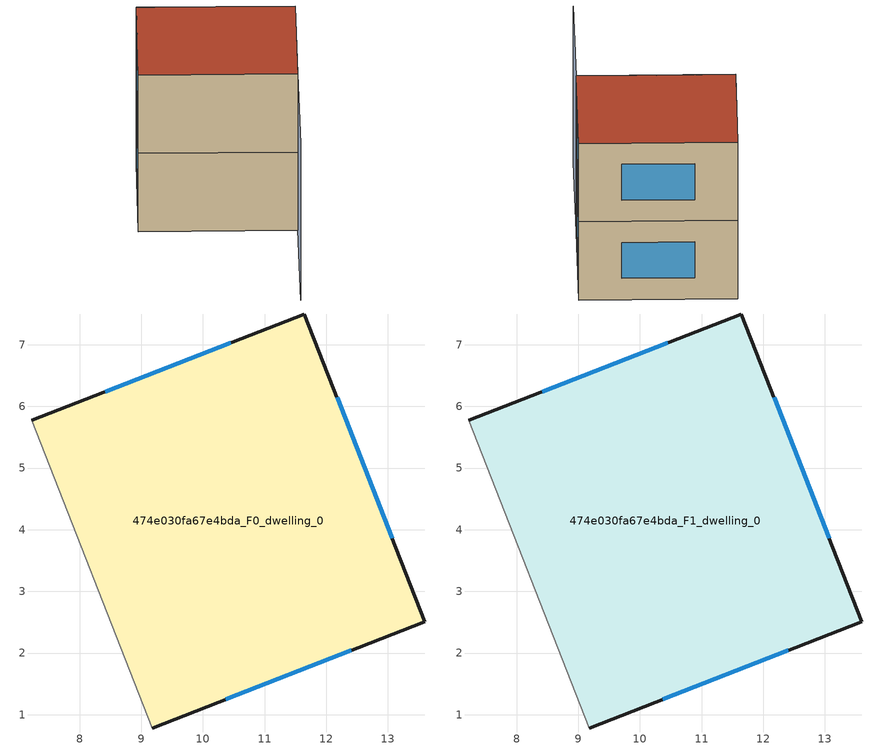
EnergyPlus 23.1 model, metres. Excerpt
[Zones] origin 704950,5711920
474e030fa67e4bda_F0_dwelling_0
 floor ground (EU_floor_Construction): 11.65,7.5 13.6,2.51 9.17,0.79 7.22,5.77 z0
 wall outside (EU_wall_Construction): 9.17,0.79 13.6,2.51 11.65,7.5 7.22,5.77 z0:3
 wall adiabatic (EU_wall_Construction): 7.22,5.77 9.17,0.79 z0:3
 window (EU_Window_Construction): 10.45,7.03 8.42,6.24 / 13.07,3.86 12.17,6.15 / 10.37,1.25 12.4,2.04 z0.81:2.19
474e030fa67e4bda_F1_dwelling_0
 floor to 474e030fa67e4bda_F0_dwelling_0 (EU_floor_Construction): 11.65,7.5 13.6,2.51 9.17,0.79 7.22,5.77 z3
 wall outside (EU_wall_Construction): 9.17,0.79 13.6,2.51 11.65,7.5 7.22,5.77 z3:6
 wall adiabatic (EU_wall_Construction): 7.22,5.77 9.17,0.79 z3:6
 window (EU_Window_Construction): 10.45,7.03 8.42,6.24 / 13.07,3.86 12.17,6.15 / 10.37,1.25 12.4,2.04 z3.81:5.19
 roof outside (EU_roof_Construction): 13.6,2.51 11.65,7.5 7.22,5.77 9.17,0.79 z6
shading: 7.22,5.77 9.2,0.79 / 9.2,0.79 4.64,-1.02 z0:6
[Building]
EU S2 Campaign: North Axis=0; Terrain=City; Solar Distribution=FullExterior
[Site:Location]
London: Latitude=51.5; Longitude=-0.5; Time Zone=0; Elevation=25
[SizingPeriod:WeatherFileDays]
AnnualSizingPeriod: Begin Month=1; Begin Day of Month=1; End Month=12; End Day of Month=31; Day of Week for Start Day=Monday; Use Weather File Daylight Saving Period=No; Use Weather File Rain and Snow Indicators=No
[MATERIAL]
EU_InternalMass_Material: Roughness=MediumRough; Thickness=0.1; Conductivity=1; Density=1800; Specific Heat=900; Thermal Absorptance=0.9; Solar Absorptance=0.7; Visible Absorptance=0.7
[MATERIAL:NOMASS] Roughness=MediumRough; Thermal Absorptance=0.9; Solar Absorptance=0.7; Visible Absorptance=0.7
Name | Thermal Resistance
EU_wall_NoMass | 0.727863
EU_roof_NoMass | 0.773354
EU_floor_NoMass | 1.79329
[WINDOWMATERIAL:SIMPLEGLAZINGSYSTEM]
EU_Window_SimpleGlazing: UFactor=2.58614; Solar Heat Gain Coefficient=0.76; Visible Transmittance=0.76
[CONSTRUCTION]
EU_wall_Construction: EU_wall_NoMass
EU_roof_Construction: EU_roof_NoMass
EU_floor_Construction: EU_floor_NoMass
EU_Window_Construction: EU_Window_SimpleGlazing
EU_InternalMass_Construction: EU_InternalMass_Material
[ZONE] Type=1; Multiplier=1; Ceiling Height=autocalculate; Volume=76.3286; Floor Area=autocalculate; Part of Total Floor Area=Yes
474e030fa67e4bda_F0_dwelling_0; 474e030fa67e4bda_F1_dwelling_0
[INTERNALMASS] Construction=EU_InternalMass_Construction; Surface Area=25.4428
Name | Zone or ZoneList
474e030fa67e4bda_F0_dwelling_0_EU_InternalMass | 474e030fa67e4bda_F0_dwelling_0
474e030fa67e4bda_F1_dwelling_0_EU_InternalMass | 474e030fa67e4bda_F1_dwelling_0
[OTHEREQUIPMENT] Fuel Type=Electricity; Design Level Calculation Method=Watts/Area; Power per Zone Floor Area=1; Fraction Latent=0; Fraction Radiant=0; Fraction Lost=0; Carbon Dioxide Generation Rate=0; EndUse Subcategory=EU_Step8_InternalGains
Name | Zone or ZoneList or Space or SpaceList | Schedule
EU_Step8_InternalGain_474e030fa67e4bda_F0_dwelling_0_f000 | 474e030fa67e4bda_F0_dwelling_0 | EU_Step8_GainSchedule_474e030fa67e4bda_F0_dwelling_0_f000
EU_Step8_InternalGain_474e030fa67e4bda_F1_dwelling_0_f000 | 474e030fa67e4bda_F1_dwelling_0 | EU_Step8_GainSchedule_474e030fa67e4bda_F1_dwelling_0_f000
[ZONEVENTILATION:DESIGNFLOWRATE] Schedule=EU_AlwaysOn; Design Flow Rate Calculation Method=AirChanges/Hour; Air Changes per Hour=0.484901; Ventilation Type=Natural; Fan Pressure Rise=0; Fan Total Efficiency=1; Constant Term Coefficient=1; Temperature Term Coefficient=0; Velocity Term Coefficient=0; Velocity Squared Term Coefficient=0; Minimum Indoor Temperature=-100; Maximum Indoor Temperature=100; Delta Temperature=-100; Minimum Outdoor Temperature=-100; Maximum Outdoor Temperature=100; Maximum Wind Speed=40
Name | Zone or ZoneList or Space or SpaceList
EU_ConstantAir_474e030fa67e4bda_F0_dwelling_0 | 474e030fa67e4bda_F0_dwelling_0
EU_ConstantAir_474e030fa67e4bda_F1_dwelling_0 | 474e030fa67e4bda_F1_dwelling_0
[HVACTEMPLATE:THERMOSTAT] Constant Heating Setpoint=20; Constant Cooling Setpoint=50
EU_HeatOnly_474e030fa67e4bda_F0_dwelling_0; EU_HeatOnly_474e030fa67e4bda_F1_dwelling_0
[HVACTEMPLATE:ZONE:IDEALLOADSAIRSYSTEM] System Availability Schedule=EU_AlwaysOn; Maximum Heating Supply Air Temperature=50; Minimum Cooling Supply Air Temperature=13; Maximum Heating Supply Air Humidity Ratio=0.0156; Minimum Cooling Supply Air Humidity Ratio=0.0077; Heating Limit=NoLimit; Cooling Limit=NoLimit; Heating Availability Schedule=EU_AlwaysOn; Cooling Availability Schedule=EU_CoolingOff; Dehumidification Control Type=ConstantSensibleHeatRatio; Cooling Sensible Heat Ratio=0.7; Dehumidification Setpoint=60; Humidification Control Type=None; Humidification Setpoint=30; Outdoor Air Method=None; Outdoor Air Flow Rate per Person=0.00944; Outdoor Air Flow Rate per Zone Floor Area=0; Outdoor Air Flow Rate per Zone=0; Demand Controlled Ventilation Type=None; Outdoor Air Economizer Type=NoEconomizer; Heat Recovery Type=None; Sensible Heat Recovery Effectiveness=0.7; Latent Heat Recovery Effectiveness=0.65
Name | Template Thermostat
474e030fa67e4bda_F0_dwelling_0 | EU_HeatOnly_474e030fa67e4bda_F0_dwelling_0
474e030fa67e4bda_F1_dwelling_0 | EU_HeatOnly_474e030fa67e4bda_F1_dwelling_0
[SIZING:ZONE] Zone Cooling Design Supply Air Temperature Input Method=SupplyAirTemperature; Zone Cooling Design Supply Air Temperature=13; Zone Heating Design Supply Air Temperature Input Method=SupplyAirTemperature; Zone Heating Design Supply Air Temperature=50; Zone Cooling Design Supply Air Humidity Ratio=0.008; Zone Heating Design Supply Air Humidity Ratio=0.008; Cooling Design Air Flow Method=DesignDay; Cooling Design Air Flow Rate=0; Cooling Minimum Air Flow per Zone Floor Area=0.000762; Cooling Minimum Air Flow=0; Cooling Minimum Air Flow Fraction=0.2; Heating Design Air Flow Method=DesignDay; Heating Design Air Flow Rate=0; Heating Maximum Air Flow per Zone Floor Area=0.002032; Heating Maximum Air Flow=0.141576; Heating Maximum Air Flow Fraction=0.3; Account for Dedicated Outdoor Air System=No; Dedicated Outdoor Air System Control Strategy=NeutralSupplyAir; Dedicated Outdoor Air Low Setpoint Temperature for Design=autosize; Dedicated Outdoor Air High Setpoint Temperature for Design=autosize; Zone Load Sizing Method=Sensible Load Only No Latent Load; Zone Latent Cooling Design Supply Air Humidity Ratio Input Method=HumidityRatioDifference; Zone Cooling Design Supply Air Humidity Ratio Difference=0.005; Zone Latent Heating Design Supply Air Humidity Ratio Input Method=HumidityRatioDifference; Zone Humidification Design Supply Air Humidity Ratio Difference=0.005
474e030fa67e4bda_F0_dwelling_0; 474e030fa67e4bda_F1_dwelling_0
[SCHEDULE:CONSTANT]
Name | Hourly Value
EU_AlwaysOn | 1
EU_CoolingOff | 0
[SCHEDULE:FILE] Column Number=1; Rows to Skip at Top=0; Number of Hours of Data=8760; Column Separator=Comma; Interpolate to Timestep=No; Minutes per Item=60; Adjust Schedule for Daylight Savings=Yes
Name | File
EU_Step8_GainSchedule_474e030fa67e4bda_F0_dwelling_0_f000 | ../../schedules/474e030fa67e4bda/474e030fa67e4bda_F0_dwelling_0_f000_gain.csv
EU_Step8_GainSchedule_474e030fa67e4bda_F1_dwelling_0_f000 | ../../schedules/474e030fa67e4bda/474e030fa67e4bda_F1_dwelling_0_f000_gain.csv
